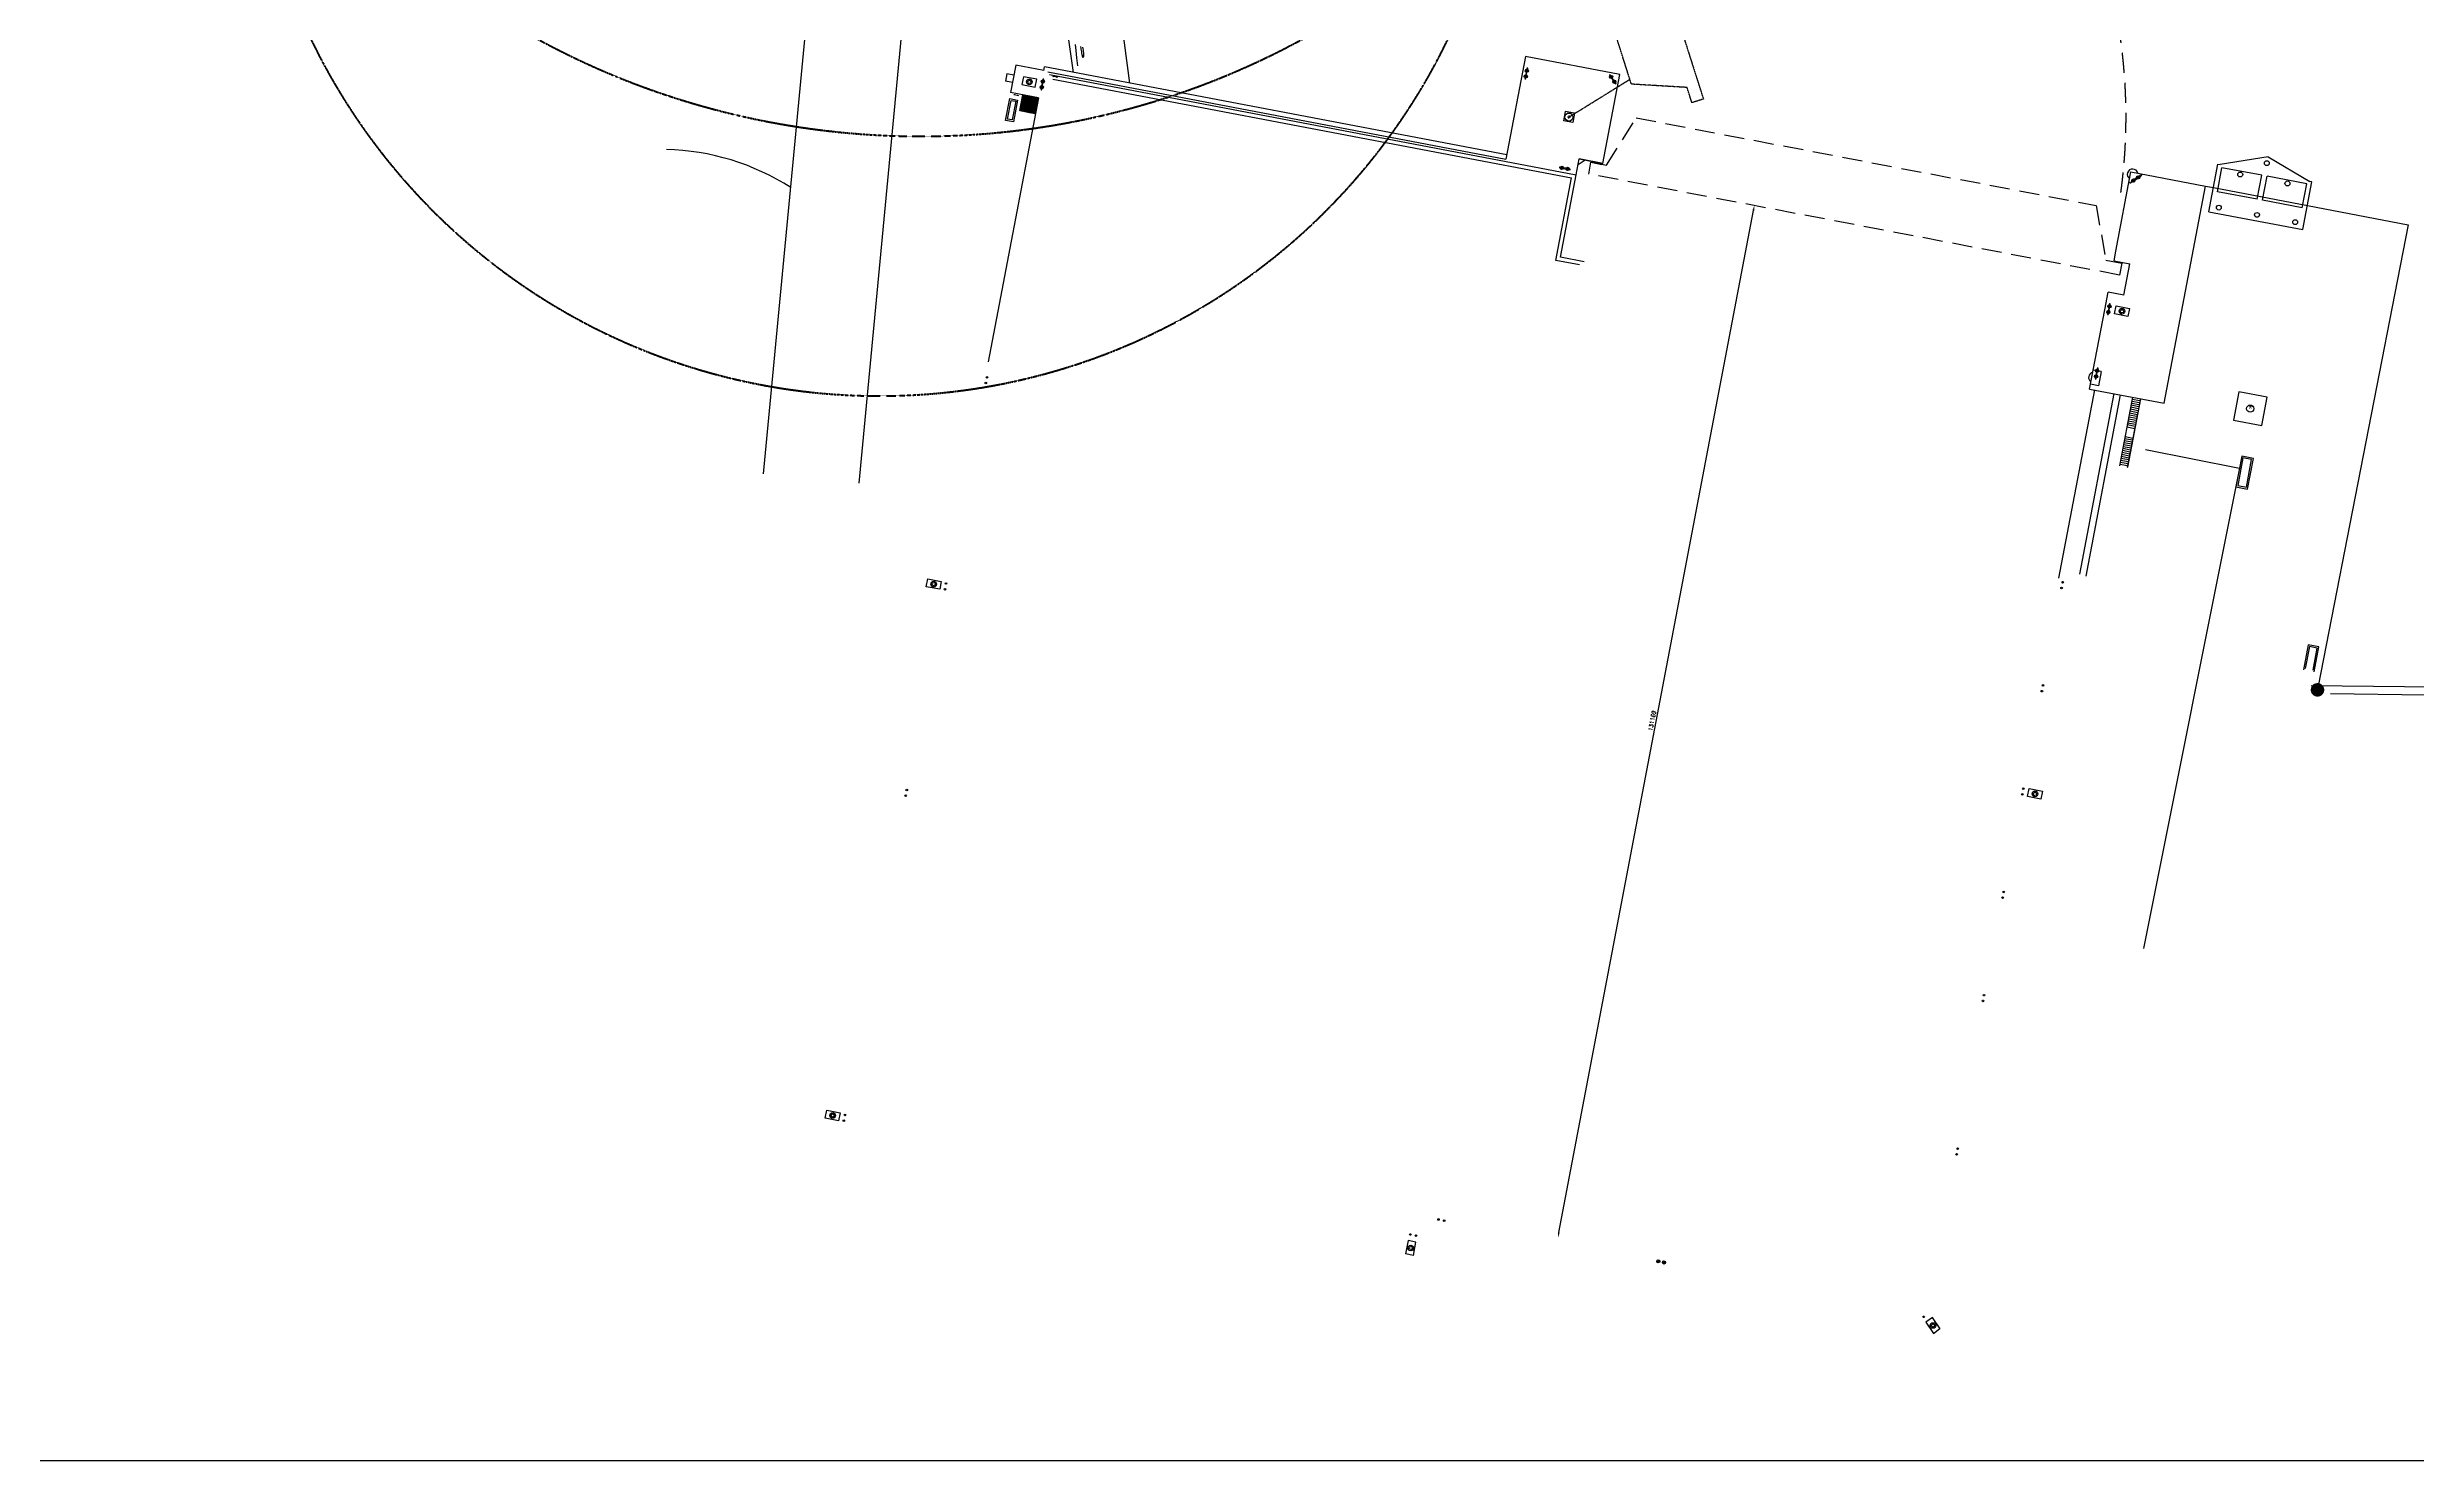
# Model space of a CAD drawing. Header units: inches. Extents: x 2621776591 to 2623670951, y 363331607 to 364354604.
# Drawn here: x 2623110453 to 2623406444, y 363339870 to 363516354 of the extents above; entities that cross this region are included whole.
import ezdxf
from ezdxf.enums import TextEntityAlignment as Align

# ---------------------------------------------------------------- set-up
doc = ezdxf.new("R2010")
doc.units = ezdxf.units.IN
doc.header["$MEASUREMENT"] = 0
for name, pattern in [('CENTER2', [1.125, 0.75, -0.125, 0.125, -0.125]), ('DASHED', [0.75, 0.5, -0.25]), ('DDDLayout$0$HIDDEN', [0.375, 0.25, -0.125]), ('HIDDENX2', [0.75, 0.5, -0.25]), ('SAFINA-LAUNCH FAC$0$PROPOSED SITE Haskoning UK$0$H2', [2, 1, -1])]:
    doc.linetypes.add(name, pattern=pattern)
for name, color, linetype in [('BLDG', 3, 'Continuous'), ('BOLLARD', 1, 'Continuous'), ('BREAKWATER', 2, 'Continuous'), ('CAPSTAN', 1, 'Continuous'), ('DIM', 8, 'Continuous'), ('FENDER', 1, 'Continuous'), ('ISLAND', 7, 'Continuous'), ('LAUNCH FACILITY AREA', 7, 'Continuous'), ('LOCPLAN', 9, 'Continuous'), ('LTOWER', 2, 'Continuous'), ('PIER', 7, 'Continuous'), ('PLAN', 2, 'Continuous'), ('ROAD', 2, 'Continuous'), ('SAFINA-LAUNCH FAC$0$PROPOSED SITE Haskoning UK$0$BOLLARD', 1, 'Continuous'), ('SAFINA-LAUNCH FAC$0$PROPOSED SITE Haskoning UK$0$BOLLARD +10.00', 1, 'Continuous'), ('TEXT2', 1, 'Continuous')]:
    doc.layers.add(name, color=color, linetype=linetype)
doc.layers.add('F1 CRANE', color=52, linetype='Continuous', lineweight=40)
doc.layers.add('F3 CRANE', color=1, linetype='Continuous', lineweight=40, true_color=0xff0000)
doc.layers.add('LAYOUT FREEZE', color=4, linetype='Continuous', plot=False)
doc.styles.add('ROMANS', font='romans')
doc.styles.get("Standard").update_dxf_attribs({"font": 'arial.ttf'})
doc.dimstyles.new('D250', dxfattribs={"dimtxt": 500, "dimasz": 625, "dimexe": 500, "dimexo": 500, "dimgap": 250, "dimtad": 1, "dimdec": 0, "dimzin": 0, "dimdsep": 46, "dimtxsty": 'ROMANS', "dimcen": 0, "dimclrd": 8, "dimclre": 8, "dimclrt": 1, "dimadec": 0, "dimazin": 0, "dimtfac": 1, "dimtdec": 0, "dimtofl": 0, "dimtmove": 0, "dimatfit": 3, "dimfxl": 2, "dimtolj": 1, "dimtzin": 0, "dimarcsym": 0})

# ---------------------------------------------------------------- blocks, each defined once
blk = doc.blocks.new('SAFINA-LAUNCH FAC$0$PROPOSED SITE Haskoning UK$0$Cast in Bollard-flat-10')
at = {"layer": 'SAFINA-LAUNCH FAC$0$PROPOSED SITE Haskoning UK$0$BOLLARD', "color": 6, "linetype": 'SAFINA-LAUNCH FAC$0$PROPOSED SITE Haskoning UK$0$H2', "ltscale": 0.25}
for p, q in [((97, 144), (398, 391)), ((461, 313), (161, 67)), ((-161, -67), (-461, -313)), ((-398, -391), (-97, -144))]:
    blk.add_line(p, q, dxfattribs=at)
at = {"layer": 'SAFINA-LAUNCH FAC$0$PROPOSED SITE Haskoning UK$0$BOLLARD'}
for points in [[(97, 144), (-161, -67)], [(-97, -144), (161, 67)]]:
    blk.add_lwpolyline(points, dxfattribs=at)
for points in [[(461, 313), (545, 382, 0.4142136), (547, 396), (496, 458, 0.4142136), (482, 460), (398, 391)], [(-461, -313), (-545, -382, 0.4142136), (-547, -396), (-496, -458, 0.4142136), (-482, -460), (-398, -391)]]:
    blk.add_lwpolyline(points, format="xyb", dxfattribs=at)
for centre in [(279, 229), (-279, -229)]:
    blk.add_circle(centre, 201, dxfattribs=at)
at = {"layer": 'SAFINA-LAUNCH FAC$0$PROPOSED SITE Haskoning UK$0$BOLLARD', "color": 6, "linetype": 'SAFINA-LAUNCH FAC$0$PROPOSED SITE Haskoning UK$0$H2', "ltscale": 0.25}
for centre in [(279, 229), (-279, -229)]:
    blk.add_circle(centre, 163, dxfattribs=at)
blk = doc.blocks.new('SAFINA-LAUNCH FAC$0$PROPOSED SITE Haskoning UK$0$Cast in Bollard-flat-9')
at = {"layer": 'SAFINA-LAUNCH FAC$0$PROPOSED SITE Haskoning UK$0$BOLLARD', "color": 6, "linetype": 'SAFINA-LAUNCH FAC$0$PROPOSED SITE Haskoning UK$0$H2', "ltscale": 0.25}
for p, q in [((-171, -33), (-558, 5)), ((-548, 104), (-161, 66)), ((558, -5), (171, 33)), ((161, -66), (548, -104))]:
    blk.add_line(p, q, dxfattribs=at)
at = {"layer": 'SAFINA-LAUNCH FAC$0$PROPOSED SITE Haskoning UK$0$BOLLARD'}
for points in [[(-548, 104), (-656, 115, 0.4142136), (-667, 106), (-675, 27, 0.4142136), (-666, 16), (-558, 5)], [(548, -104), (656, -115, 0.4142136), (667, -106), (675, -27, 0.4142136), (666, -16), (558, -5)]]:
    blk.add_lwpolyline(points, format="xyb", dxfattribs=at)
for points in [[(171, 33), (-161, 66)], [(-171, -33), (161, -66)]]:
    blk.add_lwpolyline(points, dxfattribs=at)
for centre in [(-359, 36), (359, -36)]:
    blk.add_circle(centre, 201, dxfattribs=at)
at = {"layer": 'SAFINA-LAUNCH FAC$0$PROPOSED SITE Haskoning UK$0$BOLLARD', "color": 6, "linetype": 'SAFINA-LAUNCH FAC$0$PROPOSED SITE Haskoning UK$0$H2', "ltscale": 0.25}
for centre in [(-359, 36), (359, -36)]:
    blk.add_circle(centre, 163, dxfattribs=at)
blk = doc.blocks.new('SAFINA-LAUNCH FAC$0$PROPOSED SITE Haskoning UK$0$Cast in Bollard-flat-5')
at = {"layer": 'SAFINA-LAUNCH FAC$0$PROPOSED SITE Haskoning UK$0$BOLLARD', "color": 6, "linetype": 'SAFINA-LAUNCH FAC$0$PROPOSED SITE Haskoning UK$0$H2', "ltscale": 0.25}
for p, q in [((-391, 398), (-144, 97)), ((-67, 161), (-313, 461)), ((313, -461), (67, -161)), ((144, -97), (391, -398))]:
    blk.add_line(p, q, dxfattribs=at)
at = {"layer": 'SAFINA-LAUNCH FAC$0$PROPOSED SITE Haskoning UK$0$BOLLARD'}
for points in [[(-313, 461), (-382, 545, 0.4142136), (-396, 547), (-458, 496, 0.4142136), (-460, 482), (-391, 398)], [(313, -461), (382, -545, 0.4142136), (396, -547), (458, -496, 0.4142136), (460, -482), (391, -398)]]:
    blk.add_lwpolyline(points, format="xyb", dxfattribs=at)
for points in [[(-144, 97), (67, -161)], [(144, -97), (-67, 161)]]:
    blk.add_lwpolyline(points, dxfattribs=at)
for centre in [(-229, 279), (229, -279)]:
    blk.add_circle(centre, 201, dxfattribs=at)
at = {"layer": 'SAFINA-LAUNCH FAC$0$PROPOSED SITE Haskoning UK$0$BOLLARD', "color": 6, "linetype": 'SAFINA-LAUNCH FAC$0$PROPOSED SITE Haskoning UK$0$H2', "ltscale": 0.25}
for centre in [(-229, 279), (229, -279)]:
    blk.add_circle(centre, 163, dxfattribs=at)
blk = doc.blocks.new('SAFINA-LAUNCH FAC$0$PROPOSED SITE Haskoning UK$0$Cast in Bollard-flat-7')
at = {"layer": 'SAFINA-LAUNCH FAC$0$PROPOSED SITE Haskoning UK$0$BOLLARD', "color": 6, "linetype": 'SAFINA-LAUNCH FAC$0$PROPOSED SITE Haskoning UK$0$H2', "ltscale": 0.25}
for p, q in [((-144, 97), (-391, 398)), ((-313, 461), (-67, 161)), ((67, -161), (313, -461)), ((391, -398), (144, -97))]:
    blk.add_line(p, q, dxfattribs=at)
at = {"layer": 'SAFINA-LAUNCH FAC$0$PROPOSED SITE Haskoning UK$0$BOLLARD'}
for points in [[(-313, 461), (-382, 545, 0.4142136), (-396, 547), (-458, 496, 0.4142136), (-460, 482), (-391, 398)], [(313, -461), (382, -545, 0.4142136), (396, -547), (458, -496, 0.4142136), (460, -482), (391, -398)]]:
    blk.add_lwpolyline(points, format="xyb", dxfattribs=at)
for points in [[(-144, 97), (67, -161)], [(144, -97), (-67, 161)]]:
    blk.add_lwpolyline(points, dxfattribs=at)
for centre in [(-229, 279), (229, -279)]:
    blk.add_circle(centre, 201, dxfattribs=at)
at = {"layer": 'SAFINA-LAUNCH FAC$0$PROPOSED SITE Haskoning UK$0$BOLLARD', "color": 6, "linetype": 'SAFINA-LAUNCH FAC$0$PROPOSED SITE Haskoning UK$0$H2', "ltscale": 0.25}
for centre in [(-229, 279), (229, -279)]:
    blk.add_circle(centre, 163, dxfattribs=at)
blk = doc.blocks.new('SAFINA-LAUNCH FAC$0$PROPOSED SITE Haskoning UK$0$BOLLARD +10.00')
at = {"layer": 'SAFINA-LAUNCH FAC$0$PROPOSED SITE Haskoning UK$0$BOLLARD +10.00', "color": 6, "linetype": 'SAFINA-LAUNCH FAC$0$PROPOSED SITE Haskoning UK$0$H2', "ltscale": 0.25}
for p, q in [((-50, 167), (-50, 555)), ((50, 555), (50, 167)), ((-50, -167), (-50, -555)), ((50, -555), (50, -167))]:
    blk.add_line(p, q, dxfattribs=at)
at = {"layer": 'SAFINA-LAUNCH FAC$0$PROPOSED SITE Haskoning UK$0$BOLLARD +10.00'}
for points in [[(50, 555), (50, 664, 0.4142136), (40, 674), (-40, 674, 0.4142136), (-50, 664), (-50, 555)], [(-50, -555), (-50, -664, 0.4142136), (-40, -674), (40, -674, 0.4142136), (50, -664), (50, -555)]]:
    blk.add_lwpolyline(points, format="xyb", dxfattribs=at)
for points in [[(-50, 167), (-50, -167)], [(50, -167), (50, 167)]]:
    blk.add_lwpolyline(points, dxfattribs=at)
for centre in [(0, 361), (0, -361)]:
    blk.add_circle(centre, 201, dxfattribs=at)
at = {"layer": 'SAFINA-LAUNCH FAC$0$PROPOSED SITE Haskoning UK$0$BOLLARD +10.00', "color": 6, "linetype": 'SAFINA-LAUNCH FAC$0$PROPOSED SITE Haskoning UK$0$H2', "ltscale": 0.25}
for centre in [(0, 361), (0, -361)]:
    blk.add_circle(centre, 163, dxfattribs=at)
blk = doc.blocks.new('*D134')
at = {"layer": 'Defpoints', "color": 0, "transparency": 16777216}
for p in [(2623323698, 363496602, 0), (2623323698, 363496602), (2623299184, 363367745)]:
    blk.add_point(p, dxfattribs=at)
at = {"layer": 'LAYOUT FREEZE', "color": 8, "lineweight": -2, "transparency": 16777216}
blk.add_line((2623299300, 363368359), (2623323582, 363495988), dxfattribs=at)
at = {"layer": 'LAYOUT FREEZE', "color": 8, "transparency": 16777216}
for points in [[(2623323479, 363496008), (2623323684, 363495969), (2623323698, 363496602)], [(2623299198, 363368378), (2623299403, 363368339), (2623299184, 363367745)]]:
    blk.add_solid(points, dxfattribs=at)
at = {"layer": 'LAYOUT FREEZE', "color": 1, "transparency": 16777216, "insert": (2623310950, 363432267), "char_height": 500, "attachment_point": 5, "rotation": 79.22832, "style": 'ROMANS'}
blk.add_mtext('\\A1;131169', dxfattribs=at)
blk = doc.blocks.new('BOLLARD')
at = {"layer": 'BOLLARD'}
for p, q in [((-430, 557.5), (580, 557.5)), ((-430, 557.5), (-430, -557.5)), ((580, 557.5), (580, -557.5)), ((-430, -557.5), (580, -557.5))]:
    blk.add_line(p, q, dxfattribs=at)
blk.add_circle((0, 0), 250, dxfattribs=at)
blk = doc.blocks.new('BOLLARD2')
at = {"layer": 'BOLLARD', "const_width": 0.84375}
blk.add_lwpolyline([(-0.421875, 0, 1), (0.421875, 0, 1)], format="xyb", close=True, dxfattribs=at)
blk = doc.blocks.new('A$C6b66f7a2')
at = {"layer": 'BOLLARD'}
for p, q in [((2623370924, 363499566), (2623371245, 363499785)), ((2623371842, 363500191), (2623371521, 363499972))]:
    blk.add_line(p, q, dxfattribs=at)
blk.add_lwpolyline([(2623371245, 363499785), (2623371521, 363499972)], dxfattribs=at)
for centre, radius in [((2623295151, 363512734), 100), ((2623295286, 363513444), 100), ((2623305814, 363512661), 100), ((2623234681, 363511382), 100), ((2623234816, 363512091), 100), ((2623306220, 363512064), 100), ((2623299671, 363501311), 100), ((2623300380, 363501176), 100), ((2623371057, 363499717), 201), ((2623371057, 363499717), 100), ((2623371654, 363500123), 201), ((2623371654, 363500123), 100), ((2623367931, 363483302), 100), ((2623368066, 363484012), 100), ((2623227698, 363474441), 100), ((2623227833, 363475150), 100), ((2623366402, 363475271), 100), ((2623366536, 363475980), 100), ((2623222592, 363448692), 100), ((2623222727, 363449401), 100), ((2623362084, 363448855), 100), ((2623362219, 363449565), 100), ((2623359630, 363435962), 100), ((2623359764, 363436672), 100), ((2623357310, 363423778), 100), ((2623217683, 363422905), 100), ((2623217818, 363423614), 100), ((2623357175, 363423069), 100), ((2623354720, 363410175), 100), ((2623354855, 363410885), 100), ((2623352265, 363397282), 100), ((2623352400, 363397991), 100), ((2623209958, 363382329), 100), ((2623210093, 363383039), 100), ((2623348970, 363378108), 100), ((2623349105, 363378818), 100), ((2623280735, 363368102), 100), ((2623281444, 363367967), 100), ((2623284248, 363369977), 100), ((2623284958, 363369842), 100), ((2623311704, 363364750), 201), ((2623311704, 363364750), 100), ((2623312414, 363364615), 201), ((2623312414, 363364615), 100), ((2623344849, 363357824), 100)]:
    blk.add_circle(centre, radius, dxfattribs=at)
at = {"layer": 'CAPSTAN'}
for p, q in [((2623300070, 363508364), (2623299846, 363507185)), ((2623301024, 363506961), (2623299846, 363507185)), ((2623301249, 363508139), (2623300070, 363508364)), ((2623301249, 363508139), (2623301024, 363506961)), ((2623280448, 363367342), (2623280130, 363365672)), ((2623281113, 363365484), (2623280130, 363365672)), ((2623281431, 363367154), (2623280449, 363367341)), ((2623281113, 363365484), (2623281431, 363367154))]:
    blk.add_line(p, q, dxfattribs=at)
for points in [[(2623232199, 363511713), (2623233869, 363511395), (2623234056, 363512378), (2623232386, 363512696)], [(2623368889, 363484060), (2623370559, 363483743), (2623370372, 363482761), (2623368702, 363483078)], [(2623220445, 363449977), (2623222115, 363449659), (2623221928, 363448677), (2623220258, 363448995)], [(2623358024, 363423784), (2623359694, 363423466), (2623359507, 363422483), (2623357837, 363422801)], [(2623207810, 363383614), (2623209480, 363383296), (2623209293, 363382314), (2623207623, 363382632)]]:
    blk.add_lwpolyline(points, close=True, dxfattribs=at)
blk.add_lwpolyline([(2623346910, 363356324), (2623345954, 363357729), (2623345128, 363357167), (2623346084, 363355761), (2623346891, 363356353)], dxfattribs=at)
for centre, radius in [((2623233127, 363512045), 350), ((2623233127, 363512045), 200), ((2623300547, 363507662), 500), ((2623300547, 363507662), 80.2), ((2623369631, 363483410), 350), ((2623369631, 363483410), 200), ((2623221186, 363449327), 350), ((2623221186, 363449327), 200), ((2623358765, 363423133), 350), ((2623358765, 363423133), 200), ((2623208552, 363382964), 350), ((2623208552, 363382964), 250), ((2623208552, 363382964), 200), ((2623280781, 363366413), 350), ((2623280781, 363366413), 200), ((2623346019, 363356745), 350), ((2623346019, 363356745), 200)]:
    blk.add_circle(centre, radius, dxfattribs=at)
at = {"layer": 'FENDER'}
for p, q in [((2623370633, 363499385), (2623370516, 363499556)), ((2623370633, 363499385), (2623372121, 363500397)), ((2623372121, 363500397), (2623372004, 363500569)), ((2623366686, 363474096), (2623365704, 363474283)), ((2623367023, 363475864), (2623366041, 363476051)), ((2623367023, 363475864), (2623366686, 363474096))]:
    blk.add_line(p, q, dxfattribs=at)
for centre, start, end in [((2623370960, 363500500), 12.46096, 236.03873), ((2623366128, 363475119), 102.42038, 236.02061)]:
    blk.add_arc(centre, 660, start, end, dxfattribs=at)
at = {"layer": 'BOLLARD', "xscale": 1000, "yscale": 1000, "zscale": 1000}
blk.add_blockref('BOLLARD2', (2623394062, 363436123), dxfattribs=at)
at = {"layer": 'BOLLARD', "xscale": -1, "rotation": 354.7162104385469}
blk.add_blockref('BOLLARD', (2623394062, 363436123), dxfattribs=at)

msp = doc.modelspace()

# ---------------------------------------------------------------- hatches: boundary and pattern name
at = {"layer": 'LAUNCH FACILITY AREA'}
h = msp.add_hatch(dxfattribs=at)
h.set_pattern_fill('ACET-2D-GRATE', color=8, scale=1500, angle=-50.124311, style=0)
h.set_pattern_definition([(309.8756889437, (162414277.004, -1048727267.343), (35.9736213255, 30.05269029105), []), (39.875688926, (162414277, -1048727267.34), (-120.210761164, 143.894485302), [])])
h.paths.add_polyline_path([(2623232308.8, 363510419.8), (2623231934.7, 363508455.1), (2623233899.4, 363508081), (2623234273.5, 363510045.7)])

# ---------------------------------------------------------------- linework, layer by layer
at = {"color": 190}
for p, q in [((2623236046.2, 363512405.8), (2623300881.7, 363500061.8)), ((2623298917.8, 363489747), (2623300881.7, 363500061.8)), ((2623301864.5, 363489186), (2623298917.8, 363489747))]:
    msp.add_line(p, q, dxfattribs=at)
at = {"color": 11, "linetype": 'DASHED'}
msp.add_line((2623300547.2, 363507662.2, 0), (2623308156.1, 363512369.6, 0), dxfattribs=at)
at = {"color": 190}
msp.add_lwpolyline([(2622038898.2, 364354604.2), (2622038898.2, 363339870.3), (2623670950.6, 363339870.3), (2623670950.6, 364354604.2)], close=True, dxfattribs=at)
at = {"color": 255, "linetype": 'CENTER2', "elevation": 0}
msp.add_lwpolyline([(2623296044.4, 363571860), (2623295437.8, 363573765.8), (2623296867.2, 363574220.7), (2623317337.6, 363509899.5), (2623315908.3, 363509444.6), (2623315301.7, 363511350.4), (2623308349.7, 363511761.5), (2623290608.6, 363567506.5)], close=True, dxfattribs=at)
at = {"color": 11, "linetype": 'HIDDENX2', "ltscale": 5000, "elevation": 0}
msp.add_lwpolyline([(2623369319.1, 363487922.9), (2623303008.4, 363500538.3), (2623303288.8, 363502011.9), (2623305253.5, 363501638.1), (2623308924.3, 363507556.3), (2623366393.5, 363496622.9), (2623367634.6, 363489770.2), (2623369599.4, 363489396.4)], close=True, dxfattribs=at)
at = {"color": 11, "linetype": 'HIDDENX2', "ltscale": 5000}
msp.add_arc((2623300547.2, 363507662.2, 0), 69591.8, 352.210528, 124.40087, dxfattribs=at)
at = {"layer": 'BLDG'}
for p, q in [((2623372573.3, 363466144.8), (2623384325.2, 363463790.6)), ((2623384325.2, 363463790.6), (2623372310.9, 363403815.8))]:
    msp.add_line(p, q, dxfattribs=at)
at = {"layer": 'BREAKWATER'}
msp.add_line((2623245696.1, 363511892.1), (2623241495.8, 363543617.4), dxfattribs=at)
for points in [[(2623239194.3, 363514059.2), (2623239069.3, 363515071.6), (2623238967.7, 363515955.3), (2623238887, 363516719.5)], [(2623239511.9, 363516450), (2623239553.1, 363516208.2), (2623239591.3, 363515986.7), (2623239626.8, 363515787.9), (2623239659.7, 363515614.4), (2623239690.1, 363515468.6), (2623239718.1, 363515352.2), (2623239744, 363515263.2), (2623239768.1, 363515198.5), (2623239790.6, 363515155.2), (2623239811.8, 363515130.4), (2623239832.1, 363515121.1), (2623239851.7, 363515124.2), (2623239870.8, 363515136.9), (2623239889.6, 363515157.1), (2623239907.1, 363515186.1), (2623239922.4, 363515226.2), (2623239934.3, 363515279.7), (2623239941.9, 363515348.8), (2623239943.9, 363515435.8), (2623239939.4, 363515542.9), (2623239927.3, 363515672.3), (2623239906.9, 363515825.3), (2623239879.3, 363515998.4), (2623239845.9, 363516187), (2623239808.2, 363516386.6)]]:
    msp.add_lwpolyline(points, dxfattribs=at)
at = {"layer": 'CAPSTAN'}
for p, q in [((2623300070, 363508363.8), (2623299845.5, 363507185)), ((2623301024.3, 363506960.5), (2623299845.5, 363507185)), ((2623301248.8, 363508139.4), (2623300070, 363508363.8)), ((2623301248.8, 363508139.4), (2623301024.3, 363506960.5))]:
    msp.add_line(p, q, dxfattribs=at)
for radius in [500, 80.2]:
    msp.add_circle((2623300547.2, 363507662.2), radius, dxfattribs=at)
at = {"layer": 'F1 CRANE', "color": 235, "linetype": 'DDDLayout$0$HIDDEN', "ltscale": 3, "true_color": 0x994c72, "elevation": -1102.4}
msp.add_lwpolyline([(2623292984.3, 363544666.7), (2623336255.9, 363999253.7, 1.00000241), (2623179165.9, 364014206.5), (2623135896.5, 363559619.3, 1.00529448), (2623292984.3, 363544666.7, 1)], format="xyb", dxfattribs=at)
at = {"layer": 'F3 CRANE', "color": 235, "linetype": 'DDDLayout$0$HIDDEN', "ltscale": 3, "true_color": 0x994c72}
msp.add_lwpolyline([(2623362356.4, 364050785.7), (2623319046.4, 363595783.9, -1), (2623119946.4, 363614735.5), (2623163256.3, 364069737.3, -1), (2623362356.4, 364050785.7, 1)], format="xyb", dxfattribs=at)
at = {"layer": 'FENDER'}
for p, q in [((2623370632.6, 363499384.7), (2623370515.8, 363499556.4)), ((2623370632.6, 363499384.7), (2623372121, 363500397)), ((2623372121, 363500397), (2623372004.2, 363500568.7)), ((2623366686.4, 363474096), (2623365704, 363474283.1)), ((2623367023, 363475864.3), (2623366040.7, 363476051.3)), ((2623367023, 363475864.3), (2623366686.4, 363474096))]:
    msp.add_line(p, q, dxfattribs=at)
for centre, start, end in [((2623370960.3, 363500499.8), 12.460961, 236.03873), ((2623366127.7, 363475118.6), 102.420376, 236.02061)]:
    msp.add_arc(centre, 660, start, end, dxfattribs=at)
at = {"layer": 'ISLAND'}
for p, q in [((2623230162.6, 363507242.6), (2623230681.1, 363509966.1)), ((2623230396.5, 363507401.6), (2623230840.2, 363509732.2)), ((2623230681.1, 363509966.1), (2623231663.5, 363509779.1)), ((2623230840.2, 363509732.2), (2623231429.6, 363509620)), ((2623231663.5, 363509779.1), (2623231145, 363507055.5)), ((2623231145, 363507055.5), (2623230162.6, 363507242.6)), ((2623230985.9, 363507289.4), (2623230396.5, 363507401.6)), ((2623231429.6, 363509620), (2623230985.9, 363507289.4)), ((2623384592.4, 363465314.4), (2623383863, 363461483.2)), ((2623386065.8, 363465033.1), (2623384592.4, 363465314.4)), ((2623384751.4, 363465080.4), (2623384096.8, 363461642.1)), ((2623385831.9, 363464874.1), (2623384751.4, 363465080.4)), ((2623385177.3, 363461435.9), (2623385831.9, 363464874.1)), ((2623385336.3, 363461201.9), (2623386065.8, 363465033.1)), ((2623383863, 363461483.2), (2623385336.3, 363461201.9)), ((2623384096.8, 363461642.1), (2623385177.3, 363461435.9)), ((2623392906.9, 363441731), (2623392322.7, 363438626)), ((2623394242, 363441479.9), (2623392906.9, 363441731)), ((2623393050.5, 363441520.9), (2623392532.9, 363438769.5)), ((2623394033.2, 363441336), (2623393050.5, 363441520.9)), ((2623393514.2, 363438584.5), (2623394031.9, 363441336.2)), ((2623393657.8, 363438374.3), (2623394242, 363441479.9)), ((2623394242, 363441479.9), (2623394242, 363441479.9))]:
    msp.add_line(p, q, dxfattribs=at)
at = {"layer": 'LAUNCH FACILITY AREA'}
for p, q in [((2623230313.5, 363513039.2), (2623230145.2, 363512155.1)), ((2623231197.6, 363512870.8), (2623230313.5, 363513039.2)), ((2623231440.7, 363514147.9), (2623230786.1, 363510709.7)), ((2623234928.1, 363513484), (2623231440.7, 363514147.9)), ((2623234928.1, 363513484), (2623235012.3, 363513926)), ((2623292774.2, 363502928.7), (2623235012.3, 363513926)), ((2623235449.7, 363513283.3), (2623292672.2, 363502389.2)), ((2623235449.7, 363513283.3), (2623292671.5, 363502389.4)), ((2623235648.5, 363512990.5), (2623301466.4, 363500459.5)), ((2623295112.6, 363515207.9), (2623292672.2, 363502389.2)), ((2623306900.8, 363512963.7), (2623295112.6, 363515208.1)), ((2623304787.4, 363501863.1), (2623306900.8, 363512963.7)), ((2623234273.5, 363510045.7), (2623227999.6, 363477092.5)), ((2623231029.3, 363511986.7), (2623230145.2, 363512155.1)), ((2623234273.5, 363510045.7), (2623230786.1, 363510709.7)), ((2623301466.2, 363500459.5), (2623301840.3, 363502424.2)), ((2623301466.2, 363500459.5), (2623301840.3, 363502424.2)), ((2623302577.1, 363502283.9), (2623301700, 363501687.5)), ((2623304787.4, 363501863.1), (2623301840.3, 363502424.2)), ((2623301840.3, 363502424.2), (2623304787.4, 363501863.1)), ((2623303903.3, 363502031.4), (2623303878.2, 363501899.8)), ((2623303878.2, 363501899.8), (2623304664.1, 363501750.2)), ((2623304689.1, 363501881.8), (2623304664.1, 363501750.2)), ((2623370753.9, 363500806.7), (2623380086.2, 363499030)), ((2623299502.5, 363490144.6), (2623301466.4, 363500459.5)), ((2623374924.2, 363471917), (2623380086.2, 363499030)), ((2623392807.2, 363496608), (2623405396.3, 363494211.2)), ((2623405396.3, 363494211.2), (2623394155.9, 363436602.7)), ((2623302449.2, 363489583.6), (2623299502.5, 363490144.6)), ((2623368640.4, 363489706.2), (2623370605.1, 363489332.1)), ((2623368738.6, 363489687.3), (2623368713.6, 363489555.7)), ((2623369499.4, 363489406.1), (2623368713.6, 363489555.7)), ((2623369524.5, 363489537.7), (2623369499.4, 363489406.1)), ((2623369857.1, 363485402.6), (2623370605.2, 363489332.1)), ((2623369857, 363485402.7), (2623367892.3, 363485776.7)), ((2623366182.7, 363473589.4), (2623361704.3, 363450066.9)), ((2623368637.1, 363473113.9), (2623364345.7, 363450573.8)), ((2623369423, 363472964.2), (2623365112.9, 363450325.9)), ((2623365591.8, 363473693.8), (2623374924.2, 363471917))]:
    msp.add_line(p, q, dxfattribs=at)
at = {"layer": 'LAUNCH FACILITY AREA', "color": 8}
for p, q in [((2623236121, 363512665.2), (2623236149.1, 363512812.5)), ((2623236626.2, 363512645.3), (2623236135, 363512738.9)), ((2623236612.2, 363512571.7), (2623236640.3, 363512719)), ((2623231258.6, 363510384.4), (2623231286.7, 363510531.7)), ((2623231272.7, 363510458), (2623231763.8, 363510364.5)), ((2623231749.8, 363510290.8), (2623231777.9, 363510438.2)), ((2623231934.7, 363508455.1), (2623232308.8, 363510419.8)), ((2623232051.7, 363508534.6), (2623232388.3, 363510302.8)), ((2623232308.8, 363510419.8), (2623234273.5, 363510045.7)), ((2623232388.3, 363510302.8), (2623234156.6, 363509966.2)), ((2623234156.6, 363509966.2), (2623233819.9, 363508197.9)), ((2623234273.5, 363510045.7), (2623233899.4, 363508081)), ((2623233899.4, 363508081), (2623231934.7, 363508455.1)), ((2623233819.9, 363508197.9), (2623232051.7, 363508534.6)), ((2623233978.9, 363509032.9), (2623232210.6, 363509369.6)), ((2623233997.6, 363509131.2), (2623232229.3, 363509467.8)), ((2623370939.8, 363472675.6), (2623369307.9, 363464104.6)), ((2623370951.5, 363472673.3), (2623369319.7, 363464102.3)), ((2623371933.9, 363472486.3), (2623370302.1, 363463915.3)), ((2623371945.7, 363472484.1), (2623370313.9, 363463913)), ((2623371693.6, 363471224), (2623370711.2, 363471411)), ((2623371740.3, 363471469.6), (2623370758, 363471656.6)), ((2623371787.1, 363471715.2), (2623370804.7, 363471902.2)), ((2623371833.8, 363471960.8), (2623370851.5, 363472147.8)), ((2623371880.6, 363472206.3), (2623370898.2, 363472393.4)), ((2623370243.6, 363468955.1), (2623371226, 363468768.1)), ((2623371272.7, 363469013.7), (2623370290.4, 363469200.7)), ((2623371319.5, 363469259.3), (2623370337.1, 363469446.3)), ((2623371366.3, 363469504.9), (2623370383.9, 363469691.9)), ((2623371413, 363469750.5), (2623370430.7, 363469937.5)), ((2623371459.8, 363469996.1), (2623370477.4, 363470183.1)), ((2623371506.5, 363470241.6), (2623370524.2, 363470428.7)), ((2623371553.3, 363470487.2), (2623370570.9, 363470674.3)), ((2623371600, 363470732.8), (2623370617.7, 363470919.8)), ((2623371646.8, 363470978.4), (2623370664.4, 363471165.4)), ((2623369548.8, 363465305.7), (2623370531.2, 363465118.7)), ((2623369595.6, 363465551.3), (2623370577.9, 363465364.3)), ((2623369642.3, 363465796.9), (2623370624.7, 363465609.8)), ((2623369689.1, 363466042.5), (2623370671.4, 363465855.4)), ((2623369735.8, 363466288), (2623370718.2, 363466101)), ((2623369782.6, 363466533.6), (2623370765, 363466346.6)), ((2623369829.4, 363466779.2), (2623370811.7, 363466592.2)), ((2623369876.1, 363467024.8), (2623370858.5, 363466837.8)), ((2623369922.9, 363467270.4), (2623370905.2, 363467083.4)), ((2623369969.6, 363467516), (2623370952, 363467329)), ((2623370016.4, 363467761.6), (2623370998.7, 363467574.5)), ((2623369307.9, 363464104.6), (2623369319.7, 363464102.3)), ((2623369350, 363464325.6), (2623370344.1, 363464136.3)), ((2623369408.5, 363464568.9), (2623370390.9, 363464381.9)), ((2623369455.3, 363464814.5), (2623370437.7, 363464627.5)), ((2623369502.1, 363465060.1), (2623370484.4, 363464873.1)), ((2623370302.1, 363463915.3), (2623370313.9, 363463913))]:
    msp.add_line(p, q, dxfattribs=at)
at = {"layer": 'LAUNCH FACILITY AREA', "extrusion": (1.19756e-36, 2.24195e-36, -1)}
for p, q in [((2623368868.5, 363490904.5), (2623370753.9, 363500807.3)), ((2623368640.4, 363489706.2), (2623368868.5, 363490904.5)), ((2623365591.8, 363473693.8), (2623367477, 363483595.8)), ((2623367477, 363483595.8), (2623367892.3, 363485776.7))]:
    msp.add_line(p, q, dxfattribs=at)
at = {"layer": 'LAYOUT FREEZE'}
for p, q in [((2623199914, 363463088.9), (2623258360.7, 364077113.5)), ((2623211860, 363461951.8), (2623270306.7, 364075976.4))]:
    msp.add_line(p, q, dxfattribs=at)
at = {"layer": 'LOCPLAN'}
for p, q in [((2623300070, 363508363.8), (2623299845.5, 363507185)), ((2623300070, 363508363.8), (2623299845.5, 363507185)), ((2623301024.3, 363506960.5), (2623299845.5, 363507185)), ((2623301024.3, 363506960.5), (2623299845.5, 363507185)), ((2623301248.8, 363508139.4), (2623300070, 363508363.8)), ((2623301248.8, 363508139.4), (2623300070, 363508363.8)), ((2623300373.2, 363507695.3), (2623300721.1, 363507629)), ((2623300373.2, 363507695.3), (2623300721.1, 363507629)), ((2623300514, 363507488.2), (2623300580.3, 363507836.1)), ((2623300514, 363507488.2), (2623300580.3, 363507836.1)), ((2623301248.8, 363508139.4), (2623301024.3, 363506960.5)), ((2623301248.8, 363508139.4), (2623301024.3, 363506960.5))]:
    msp.add_line(p, q, dxfattribs=at)
for radius in [500, 500, 80.2, 80.2]:
    msp.add_circle((2623300547.2, 363507662.2), radius, dxfattribs=at)
at = {"layer": 'LTOWER'}
for p, q in [((2623384229.4, 363473345.4), (2623383556.1, 363469808.9)), ((2623387765.9, 363472672.1), (2623384229.4, 363473345.4)), ((2623387092.6, 363469135.6), (2623387765.9, 363472672.1)), ((2623383556.1, 363469808.9), (2623387092.6, 363469135.6))]:
    msp.add_line(p, q, dxfattribs=at)
msp.add_circle((2623385661, 363471240.5), 450, dxfattribs=at)
at = {"layer": 'PIER'}
msp.add_line((2623238635.8, 363513236.3), (2623236043.7, 363531613.9), dxfattribs=at)
at = {"layer": 'PLAN'}
for p, q in [((2623380496, 363495838), (2623381627.5, 363501781.3)), ((2623381556.4, 363498333.2), (2623382126.9, 363501329.9)), ((2623381627.5, 363501781.3), (2623381891.7, 363501731)), ((2623387885.5, 363502703.9), (2623381891.7, 363501731)), ((2623387087.8, 363500385.4), (2623382126.9, 363501329.9)), ((2623387885.5, 363502703.9), (2623393102.5, 363499596.6)), ((2623380086.2, 363499030), (2623381068.1, 363498843)), ((2623381068.1, 363498843), (2623392807.2, 363496608)), ((2623386517.3, 363497388.7), (2623381556.4, 363498333.2)), ((2623386517.3, 363497388.7), (2623387087.8, 363500385.4)), ((2623387204.9, 363497257.8), (2623387775.4, 363500254.5)), ((2623392736.3, 363499310), (2623387775.4, 363500254.5)), ((2623392165.8, 363496313.3), (2623392736.3, 363499310)), ((2623392235.1, 363493603), (2623393366.6, 363499546.3)), ((2623393366.6, 363499546.3), (2623393102.5, 363499596.6)), ((2623380496, 363495838), (2623392235.1, 363493603)), ((2623392165.8, 363496313.3), (2623387204.9, 363497257.8))]:
    msp.add_line(p, q, dxfattribs=at)
for centre, radius in [((2623384409.7, 363500488.1), 305), ((2623387730.8, 363501891.5), 305), ((2623390303.9, 363499365.9), 305), ((2623381737.7, 363496344.7), 300), ((2623386502.1, 363495437.6), 300), ((2623391266.5, 363494530.5), 300)]:
    msp.add_circle(centre, radius, dxfattribs=at)
at = {"layer": 'ROAD'}
for p, q in [((2623428197, 363436229.3), (2623393261.8, 363436612.5)), ((2623407550.2, 363435475.7), (2623395671.5, 363435606))]:
    msp.add_line(p, q, dxfattribs=at)
msp.add_arc((2623187097, 363473610.6), 30000, 57.269461, 88.681106, dxfattribs=at)
at = {"layer": 'TEXT2'}
for p, q in [((2623199914, 363463088.9), (2623258360.7, 364077113.5)), ((2623211860, 363461951.8), (2623270306.7, 364075976.4))]:
    msp.add_line(p, q, dxfattribs=at)

# ---------------------------------------------------------------- block references
at = {"layer": 'BOLLARD'}
for name, p, rotation in [('SAFINA-LAUNCH FAC$0$PROPOSED SITE Haskoning UK$0$Cast in Bollard-flat-5', (2623295218.8, 363513089), 309.8756688251318), ('SAFINA-LAUNCH FAC$0$PROPOSED SITE Haskoning UK$0$Cast in Bollard-flat-9', (2623306016.7, 363512362.4), 309.8756688251318), ('SAFINA-LAUNCH FAC$0$PROPOSED SITE Haskoning UK$0$Cast in Bollard-flat-7', (2623234748.2, 363511736.8), 309.8756688251318), ('SAFINA-LAUNCH FAC$0$PROPOSED SITE Haskoning UK$0$Cast in Bollard-flat-10', (2623300025.6, 363501243.5), 309.8756688251318), ('SAFINA-LAUNCH FAC$0$PROPOSED SITE Haskoning UK$0$Cast in Bollard-flat-10', (2623300025.7, 363501243.5), 309.8756688251318), ('SAFINA-LAUNCH FAC$0$PROPOSED SITE Haskoning UK$0$BOLLARD +10.00', (2623371355.1, 363499922.7), 304.2204732783638), ('SAFINA-LAUNCH FAC$0$PROPOSED SITE Haskoning UK$0$BOLLARD +10.00', (2623367998.5, 363483657.7), 349.2204997864112), ('SAFINA-LAUNCH FAC$0$PROPOSED SITE Haskoning UK$0$BOLLARD +10.00', (2623366469.3, 363475625.6), 349.2204997864112)]:
    msp.add_blockref(name, p, dxfattribs=dict(at, rotation=rotation))
at = {"layer": 'DIM'}
msp.add_blockref('A$C6b66f7a2', (0, 0), dxfattribs=at)

# ---------------------------------------------------------------- texts
at = {"layer": 'LTOWER'}
msp.add_text('*', height=900.9, rotation=349.22049, dxfattribs=at).set_placement((2623385661, 363471240.5), align=Align.MIDDLE)

# ---------------------------------------------------------------- dimensions: what is measured, and where the dimension line sits
at = {"layer": 'LAYOUT FREEZE'}
dim = msp.add_aligned_dim(p1=(2623299183.6, 363367744.6), p2=(2623323698.5, 363496602.1, 0), distance=0, dimstyle='D250', dxfattribs=at)
dim.commit()
dim.dimension.update_dxf_attribs({"geometry": '*D134', "text_midpoint": (2623310949.9, 363432266.8)})

doc.saveas('drawing.dxf')
